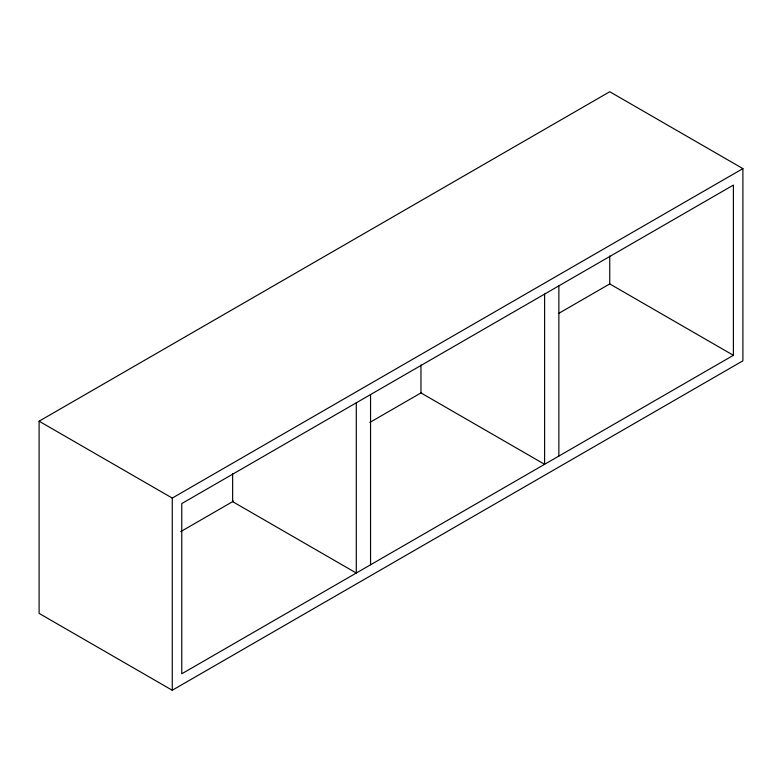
<?xml version="1.0" encoding="UTF-8"?>
<svg xmlns="http://www.w3.org/2000/svg" width="782" height="782" viewBox="0 0 782 782"><rect width="100%" height="100%" fill="white"/><g stroke="black" fill="none" stroke-linecap="round" stroke-linejoin="round"><path stroke-width="1.17" d="M39.1 421.195L609.745 91.738L742.9 168.609L742.9 360.805L172.255 690.262L39.1 613.391L39.1 421.195L172.255 498.075L742.9 168.609M180.701 531.633L233.544 501.125M369.866 422.427L421.645 392.525M559.022 313.211L609.745 283.925L733.389 355.311L733.389 185.09L181.766 503.569L181.766 673.791L733.389 355.311M609.745 255.958L609.745 283.925M558.866 285.85L558.866 456.072M544.604 294.081L544.604 464.303L420.96 392.926L420.96 364.959M370.551 394.568L370.551 564.79M356.289 402.808L356.289 573.03L232.645 501.643L232.645 473.677M172.255 498.075L172.255 690.262"/></g></svg>
